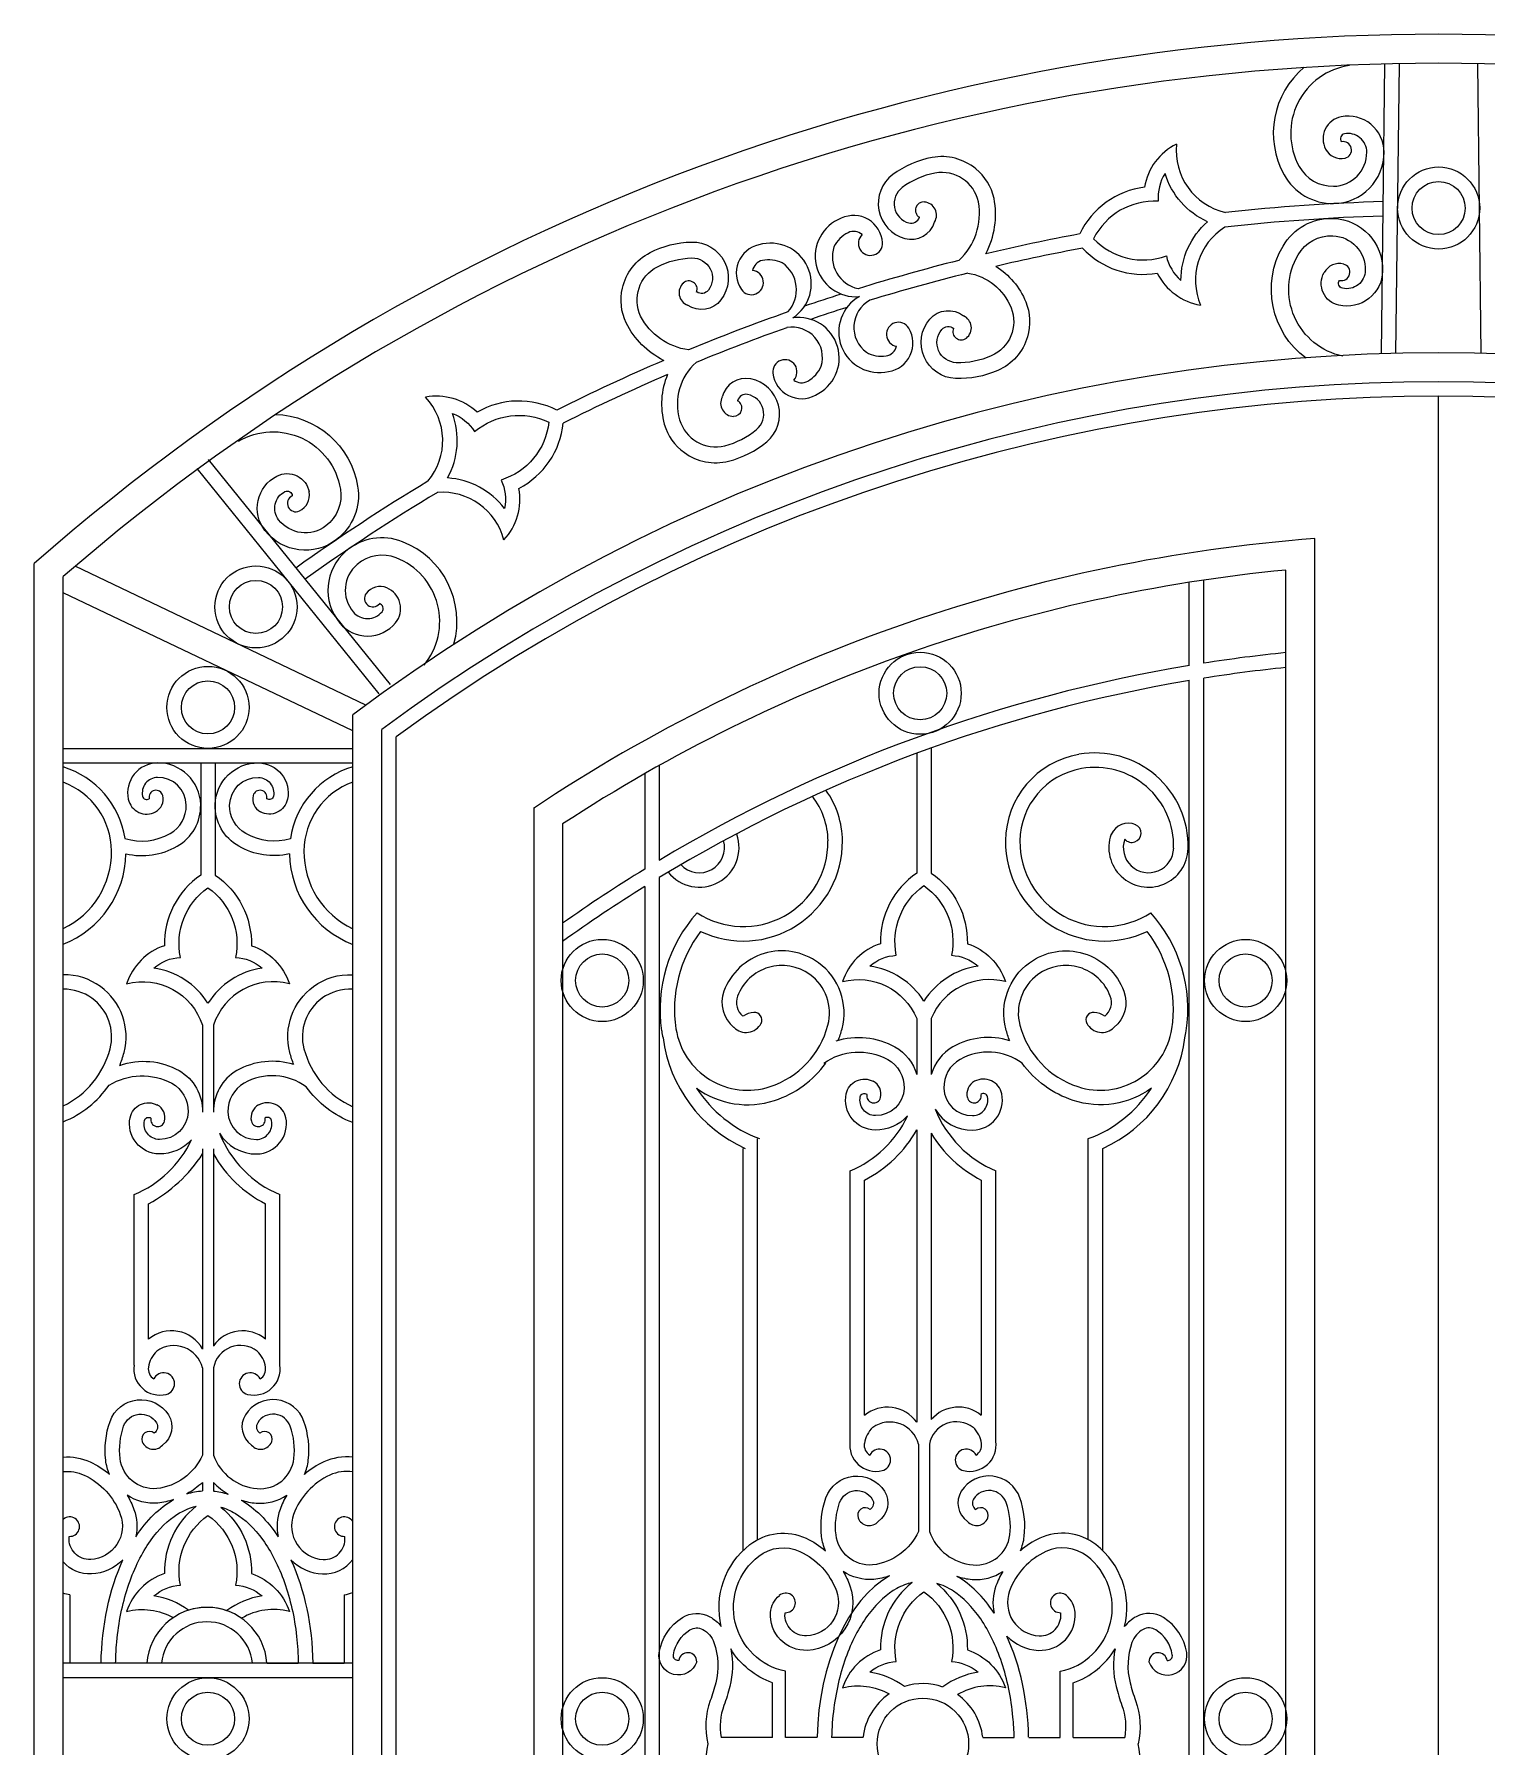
# Model space of a CAD drawing. Header units: millimetres. Extents: x 0 to 2464, y 0 to 2807.
# Drawn here: x 0 to 1274, y 1305 to 2807 of the extents above; entities that cross this region are included whole.
import ezdxf

# ---------------------------------------------------------------- set-up
doc = ezdxf.new("R2010")
doc.units = ezdxf.units.MM
doc.layers.add('ceco.net 114 door frame', color=7, linetype='Continuous')
doc.layers.add('ceco.net 114 door wrought iron', color=9, linetype='Continuous')

msp = doc.modelspace()

# ---------------------------------------------------------------- linework, layer by layer
at = {"layer": 'ceco.net 114 door frame'}
for p, q in [((1231.9, 50.8), (1231.9, 2489.2)), ((1123.3, 254), (1123.3, 2364.5)), ((0, 0), (0, 2342.6)), ((25.4, 279.4), (25.4, 2331.1)), ((290.9, 2218.4), (35.9, 2340.2)), ((1097.9, 279.4), (1097.9, 2336.8)), ((279.4, 2195.8), (25.4, 2317)), ((279.4, 279.4), (279.4, 2209.9)), ((304.8, 50.8), (304.8, 2197.1)), ((317.5, 50.8), (317.5, 2190.7)), ((438.1, 2127.9), (438.1, 254)), ((463.5, 2114.2), (463.5, 279.4))]:
    msp.add_line(p, q, dxfattribs=at)
for radius, start, end in [(1867.2, 48.7176, 131.2824), (1841.8, 49.0744, 130.9256), (1587.8, 53.1373, 126.8627), (1562.4, 53.6017, 126.3983), (1549.7, 53.8385, 126.1615), (1429.1, 94.3568, 123.7435), (1403.7, 95.4765, 123.191)]:
    msp.add_arc((1231.9, 939.5), radius, start, end, dxfattribs=at)
at = {"layer": 'ceco.net 114 door wrought iron'}
for p, q in [((1181.8, 2526.6), (1184.8, 2780.6)), ((1194.5, 2526.6), (1197.5, 2780.6)), ((1269.3, 2526.6), (1266.3, 2780.6)), ((152.5, 2433.9), (312.2, 2236.4)), ((142.6, 2425.9), (302.3, 2228.4)), ((1025.9, 2255.2), (1025.9, 2328)), ((1013.2, 2253.1), (1013.2, 2326.1)), ((1013.2, 364.1), (1013.2, 2240)), ((1025.9, 364.1), (1025.9, 2242.1)), ((25.4, 2180.4), (279.4, 2180.4)), ((25.4, 2167.7), (279.4, 2167.7)), ((548.2, 2165.4), (548.2, 2082.3)), ((535.5, 2158.3), (535.5, 2074.6)), ((535.5, 2059.4), (535.5, 364.1)), ((548.2, 2067.2), (548.2, 364.1)), ((147.6, 1937.6), (147.6, 1861.4)), ((157.2, 1937.6), (157.2, 1861.4)), ((774.1, 1943.6), (774.1, 1894.5)), ((786.8, 1943.6), (786.8, 1894.5)), ((634.5, 1486.6), (634.5, 1838.2)), ((774.1, 1846), (774.1, 1589.5)), ((786.8, 1842.9), (786.8, 1591.8)), ((924.6, 1486.6), (924.6, 1838.2)), ((147.6, 1829.2), (147.6, 1653.5)), ((157.2, 1829.2), (157.2, 1656.2)), ((621.8, 1477), (621.8, 1829.7)), ((937.3, 1477), (937.3, 1829.7)), ((715.6, 1572.7), (715.6, 1810)), ((843.5, 1572.7), (843.5, 1810)), ((87.6, 1639.7), (87.6, 1789.2)), ((215.5, 1639.7), (215.5, 1789.2)), ((728.3, 1595.6), (728.3, 1801.9)), ((830.8, 1595.6), (830.8, 1801.9)), ((100.3, 1662.5), (100.3, 1781.1)), ((202.8, 1662.5), (202.8, 1781.1)), ((147.6, 1637.2), (147.6, 1560.7)), ((157.2, 1637.2), (157.2, 1560.7)), ((775.7, 1570.3), (775.7, 1493.7)), ((785.2, 1570.3), (785.2, 1493.7)), ((147.6, 1536.8), (147.6, 1529.4)), ((157.2, 1536.8), (157.2, 1529.3)), ((31.1, 1438.1), (31.1, 1378.2)), ((271.9, 1438.1), (271.9, 1378.2)), ((279.4, 1378.2), (25.4, 1378.2)), ((58.7, 1378.2), (31.1, 1378.2)), ((98.8, 1378.2), (71.4, 1378.2)), ((204.2, 1378.2), (231.6, 1378.2)), ((244.3, 1378.2), (271.9, 1378.2)), ((659.1, 1313.2), (659.1, 1371.1)), ((899.9, 1313.2), (899.9, 1371.1)), ((279.4, 1365.5), (25.4, 1365.5)), ((647.6, 1313.2), (647.6, 1361.1)), ((911.4, 1313.2), (911.4, 1361.1)), ((647.6, 1313.2), (602.5, 1313.2)), ((686.7, 1313.2), (659.1, 1313.2)), ((727, 1313.2), (699.4, 1313.2)), ((832.1, 1313.2), (859.6, 1313.2)), ((872.3, 1313.2), (899.9, 1313.2)), ((911.4, 1313.2), (956.5, 1313.2))]:
    msp.add_line(p, q, dxfattribs=at)
for points in [[(1153.8, 2779.3, 0.525666), (1109.6, 2690.8, 0.276638), (1139.6, 2673.4, 0.411841), (1168.9, 2703.3, 0.470069), (1149.3, 2719.4, 0.546885), (1146.6, 2712.4)], [(1113.9, 2777.7, 0.35957), (1096.3, 2683.5, 0.276638), (1139.8, 2658.2, 0.411841), (1184.1, 2703.4, 0.470069), (1146.4, 2734.3, 0.501739), (1132.7, 2705.9)], [(825.8, 2688.8, 0.221192), (787.6, 2698.6, 0.113932), (753.1, 2683.6, 0.627897), (763.7, 2627.7, 0.401846), (789.8, 2642)], [(834.8, 2614.2, 0.168488), (841.9, 2662.7, 0.168076), (825.8, 2688.8)], [(811.1, 2608.4, 0.255259), (828.3, 2659.6, 0.404298), (790.1, 2684.9, 0.113932), (761.4, 2672.3, 0.627897), (767.3, 2641.2, 0.401846), (776.4, 2646.2)], [(1115.6, 2522.6, -0.382297), (1095.4, 2621, -0.276638), (1139.5, 2645.2, -0.411841), (1182.8, 2599, -0.470069), (1144.4, 2569, -0.501739), (1131.4, 2597.7)], [(1147.8, 2524.3, -0.510203), (1108.6, 2613.3, -0.276638), (1139, 2630, -0.411841), (1167.6, 2599.5, -0.470069), (1147.6, 2583.9, -0.546885), (1145, 2590.9)], [(515.9, 2584, -0.221192), (540.2, 2615.2, -0.113932), (576.6, 2624.5, -0.627897), (602.4, 2573.8, -0.401846), (573.1, 2569.2)], [(573.9, 2529.9, -0.241216), (531.9, 2559.5, -0.404298), (546.6, 2602.8, -0.113932), (576.9, 2610.5, -0.627897), (591.3, 2582.3, -0.401846), (581.1, 2580.7)], [(843.4, 2603.2, -0.157348), (869.8, 2572.1, -0.168076), (871.3, 2541.4)], [(552.1, 2520.7, -0.159494), (519.2, 2553.5, -0.168076), (515.9, 2584)], [(818.8, 2597.3, -0.264425), (856.8, 2566.9, -0.404298), (839.5, 2524.6, -0.113932), (808.8, 2518.7, -0.627897), (796.1, 2547.8, -0.401846), (806.5, 2548.8)], [(871.3, 2541.4, -0.221192), (845.1, 2511.8, -0.113932), (808.2, 2504.8, -0.627897), (785.6, 2556.9, -0.401846), (815.1, 2559.7)], [(555.5, 2508.4, 0.168818), (552.7, 2464.8, 0.168076), (570.3, 2439.8)], [(580.5, 2518.9, 0.287092), (566.1, 2468.7, 0.404298), (605.7, 2445.9, 0.113932), (633.6, 2460.1, 0.627897), (625.8, 2490.8, 0.401846), (617, 2485.3)], [(570.3, 2439.8, 0.221192), (609.1, 2432.3, 0.113932), (642.6, 2449.4, 0.627897), (628.5, 2504.5, 0.401846), (603.5, 2488.6)], [(211.4, 2473.3, -0.35957), (283.7, 2410.3, -0.276638), (265.2, 2363.5, -0.411841), (202.4, 2371.5, -0.470069), (212.8, 2419.2, -0.501739), (241.2, 2405.3)], [(179.1, 2449.9, -0.525666), (268.6, 2407.8, -0.276638), (255.9, 2375.6, -0.411841), (214.4, 2380.9, -0.470069), (219.8, 2405.6, -0.546885), (226.3, 2401.9)], [(368.2, 2272, 0.382297), (323.1, 2361.7, 0.276638), (273.4, 2353.4, 0.411841), (268.1, 2290.3, 0.470069), (316.9, 2290.6, 0.501739), (309.3, 2321.2)], [(341.9, 2253.4, 0.510203), (317.5, 2347.6, 0.276638), (283.3, 2341.8, 0.411841), (279.8, 2300.1, 0.470069), (305.1, 2300.3, 0.546885), (302.8, 2307.4)], [(786.8, 2180.9), (786.8, 2071.1, -0.255077), (818.5, 2009.2, -0.238095), (851.9, 1975.9, 0.373142), (786.8, 1943.6, 0.373142)], [(80.5, 2088, 0.187275), (125.4, 2094.6, 0.276638), (146, 2131.1, 0.411841), (107.9, 2167.7, 0.470069), (82.5, 2135.9, 0.501739), (106.4, 2124.8)], [(146, 2167.7), (146, 2069.3, 0.255077), (114.3, 2007.4, 0.238095), (81, 1974.1, -0.396765), (147.6, 1937.6)], [(158.7, 2167.7), (158.7, 2069.3, -0.255077), (190.5, 2007.4, -0.238095), (223.8, 1974.1, 0.396765), (157.2, 1937.6)], [(223.8, 2087.9, -0.185319), (179.4, 2094.6, -0.276638), (158.7, 2131.1, -0.411841), (196.8, 2167.7, -0.470069), (222.2, 2135.9, -0.501739), (198.4, 2124.8)], [(774.1, 2176.2), (774.1, 2071.1, 0.255077), (742.3, 2009.2, 0.238095), (709, 1975.9, -0.373142), (774.1, 1943.6, -0.373142)], [(79.6, 2101.4, 0.207111), (119.1, 2105.7, 0.276638), (133.4, 2130.8, 0.411841), (108.2, 2155, 0.470069), (95, 2138.5, 0.546885), (100.8, 2136.3)], [(224.7, 2101.2, -0.204459), (185.7, 2105.7, -0.276638), (171.4, 2130.8, -0.411841), (196.6, 2155, -0.470069), (209.8, 2138.5, -0.546885), (204, 2136.3)], [(705.1, 1924, 0.030947), (708.6, 1934.5, 0.308466), (687.9, 1992.5, 0.495958), (605, 1967.6, 0.322961), (613.7, 1935.8)], [(855.7, 1924, -0.030947), (852.3, 1934.5, -0.308466), (872.9, 1992.5, -0.495958), (955.8, 1967.6, -0.322961), (947.1, 1935.8)], [(75, 1902.4, 0.033006), (78.8, 1913.7, 0.308466), (58.1, 1971.6, 0.161988), (25.4, 1982, 0.161988)], [(227.7, 1903.1, -0.030947), (224.2, 1913.7, -0.308466), (244.9, 1971.6, -0.170366), (279.4, 1982, -0.170366)], [(703.3, 1924, -0.20534), (755, 1918.7, -0.195746), (774.1, 1894.5, -0.195746)], [(855.7, 1924, 0.20873), (805.8, 1918.7, 0.195746), (786.8, 1894.5, 0.195746)], [(692.6, 1904.4, -0.285264), (748.7, 1907.7, -0.276638), (763, 1882.5, -0.411841), (737.8, 1858.4, -0.470069), (724.6, 1874.9, -0.546885), (730.4, 1877.1)], [(866.5, 1904.4, 0.296123), (812.1, 1907.7, 0.276638), (797.9, 1882.5, 0.411841), (823.1, 1858.4, 0.470069), (836.2, 1874.9, 0.546885), (830.4, 1877.1)], [(65.7, 1885.2, -0.263345), (120.7, 1886.8, -0.276638), (134.9, 1861.7, -0.411841), (109.8, 1837.5, -0.470069), (96.6, 1854, -0.546885), (102.4, 1856.2)], [(75, 1902.4, -0.217731), (127, 1897.9, -0.276638), (147.6, 1861.4)], [(227.7, 1903.1, 0.20873), (177.8, 1897.9, 0.276638), (157.2, 1861.4)], [(238.5, 1883.6, 0.296123), (184.1, 1886.8, 0.276638), (169.9, 1861.7, 0.411841), (195, 1837.5, 0.470069), (208.2, 1854, 0.546885), (202.4, 1856.2, 0.501739)], [(581, 1882.5, 0.240354), (649.4, 1871.7, 0.15816), (694.3, 1904.4, 0.15816)], [(979.9, 1882.5, -0.240354), (911.4, 1871.7, -0.15816), (866.5, 1904.4, -0.15816)], [(25.4, 1853, 0.146354), (65.7, 1885.2)], [(279.4, 1852.3, -0.146135), (238.5, 1883.6)], [(766, 1858.1, -0.217134), (737.6, 1845.7, -0.470069), (712.2, 1877.4, -0.501739), (736, 1888.5)], [(790.4, 1864, 0.269006), (823.3, 1845.7, 0.470069), (848.7, 1877.4, 0.501739), (824.9, 1888.5)], [(138, 1837.2, -0.217134), (109.5, 1824.8, -0.470069), (84.1, 1856.6, -0.501739), (107.9, 1867.7)], [(162.4, 1843.1, 0.269006), (195.3, 1824.8, 0.470069), (220.7, 1856.6, 0.501739), (196.8, 1867.7)], [(66.1, 1543.8, -0.076258), (62.7, 1556.2, -0.113932), (66.5, 1590.2, -0.627897), (117.8, 1595.9, -0.401846), (112.4, 1569.5)], [(237, 1543.8, 0.076258), (240.4, 1556.2, 0.113932), (236.6, 1590.2, 0.627897), (185.2, 1595.9, 0.401846), (190.7, 1569.5)], [(147.6, 1560.7, -0.264323), (107.4, 1531.3, -0.404298), (75.3, 1557.7, -0.113932), (78.4, 1586, -0.627897), (107.1, 1589.1, -0.401846), (105.2, 1579.9)], [(157.2, 1560.7, 0.293585), (195.6, 1531.3, 0.404298), (227.8, 1557.7, 0.113932), (224.6, 1586, 0.627897), (196, 1589.1, 0.401846), (197.9, 1579.9)], [(25.4, 1559, -0.127702), (49, 1554.7, -0.068525), (66.1, 1543.8)], [(279.4, 1558.8, 0.137177), (254, 1554.7, 0.068525), (237, 1543.8)], [(25.4, 1546.2, -0.134586), (43.7, 1543.2, -0.198402), (75.5, 1508.7, -0.505576), (49.5, 1469.2, -0.452982), (30.6, 1488.6, -0.023023), (30.7, 1489.4)], [(147.6, 1536.8, -0.063138), (133.9, 1526.7, -0.063138)], [(157.2, 1536.8, 0.072357), (170.1, 1526.4, 0.072357)], [(279.4, 1546, 0.147572), (259.3, 1543.2, 0.198402), (227.5, 1508.7, 0.505576), (253.5, 1469.2, 0.452982), (272.5, 1488.6, 0.023023), (272.3, 1489.4)], [(694.1, 1476.8, -0.076258), (690.7, 1489.3, -0.113932), (694.5, 1523.2, -0.627897), (745.8, 1529, -0.401846), (740.4, 1502.5)], [(865, 1476.8, 0.076258), (868.4, 1489.3, 0.113932), (864.6, 1523.2, 0.627897), (813.2, 1529, 0.401846), (818.7, 1502.5)], [(122.3, 1521.7, -0.052345), (108.4, 1518.6, -0.168076), (81.4, 1525.6, -0.168076)], [(81.4, 1525.6, -0.046934), (87.5, 1513.1, -0.145309), (89, 1489.2)], [(181.4, 1521.3, 0.058874), (194.6, 1518.6, 0.168076), (221.6, 1525.6)], [(221.6, 1525.6, 0.046934), (215.6, 1513.1, 0.145309), (214, 1489.2)], [(775.7, 1493.7, -0.259441), (735.4, 1464.4, -0.404298), (703.3, 1490.7, -0.113932), (706.5, 1519, -0.627897), (735.1, 1522.2, -0.401846), (733.2, 1513)], [(785.2, 1493.7, 0.293585), (823.6, 1464.4, 0.404298), (855.8, 1490.7, 0.113932), (852.6, 1519, 0.627897), (824, 1522.2, 0.401846), (825.9, 1513)], [(25.4, 1504.4, -0.002198), (25.5, 1504.6)], [(142, 1515.8, 0.23685), (114.3, 1456.8, 0.238095), (81, 1423.5, -0.193409), (122, 1418.2)], [(135.3, 1424.7, 0.122464), (104.9, 1437.2, -0.162801), (128.2, 1446.7, -0.298178), (152.4, 1507.7, -0.298178), (176.6, 1446.7, -0.162801), (199.9, 1437.2, 0.125021), (168.9, 1424.3, 0.125021)], [(163.6, 1515.1, -0.233084), (190.5, 1456.8, -0.238095), (223.8, 1423.5, 0.198626), (181.9, 1417.7)], [(279.4, 1502.7, 0.030417), (277.5, 1504.6)], [(602.7, 1410.4, -0.296557), (627.7, 1482.2, -0.280029), (677, 1487.8, -0.068525), (694.1, 1476.8)], [(956.4, 1410.4, 0.296557), (931.3, 1482.2, 0.280029), (882, 1487.8, 0.068525), (865, 1476.8)], [(659.1, 1371.1, -0.642174), (635.5, 1472.1, -0.280029), (671.7, 1476.2, -0.198402), (703.6, 1441.7, -0.505576), (677.5, 1402.2, -0.452982), (658.6, 1421.7, -0.023023), (658.7, 1422.5, -0.023023)], [(899.9, 1371.1, 0.642174), (923.5, 1472.1, 0.280029), (887.4, 1476.2, 0.198402), (855.5, 1441.7, 0.505576), (881.5, 1402.2, 0.452982), (900.5, 1421.7, 0.023023), (900.4, 1422.5, 0.023023)], [(77.8, 1468.8, -0.186058), (50.2, 1456.5, -0.230428), (25.4, 1467, -0.230428)], [(225.2, 1468.8, 0.186058), (252.8, 1456.5, 0.254955), (279.4, 1469.2, 0.254955)], [(709.5, 1458.7, -0.046934), (715.5, 1446.1, -0.505576), (678.2, 1389.5, -0.452982), (645.9, 1422.7, -0.199321), (653.6, 1437.6)], [(750.3, 1454.7, -0.052345), (736.4, 1451.7, -0.168076), (709.5, 1458.7, -0.168076)], [(809.4, 1454.4, 0.058874), (822.6, 1451.7, 0.168076), (849.6, 1458.7, 0.168076)], [(849.6, 1458.7, 0.046934), (843.6, 1446.1, 0.145309), (842, 1422.2)], [(770, 1448.9, 0.236914), (742.3, 1389.9, 0.238095), (709, 1356.6, -0.193409), (750, 1351.3)], [(791.6, 1448.2, -0.233062), (818.5, 1389.9, -0.238095), (851.9, 1356.6, 0.198626), (809.9, 1350.7)], [(31.1, 1438.1, -0.025779), (25.4, 1439.5, -0.025779)], [(271.9, 1438.1, 0.033964), (279.4, 1440.1, 0.033964)], [(763.3, 1357.8, 0.122464), (732.9, 1370.3, -0.162801), (756.2, 1379.7, -0.298178), (780.4, 1440.8, -0.298178), (804.6, 1379.7, -0.162801), (827.9, 1370.3, 0.125021), (797, 1357.4, 0.125021)], [(853.2, 1401.9, 0.186058), (880.8, 1389.5, 0.452982), (913.1, 1422.7, 0.199321), (905.5, 1437.6)], [(581.2, 1379.4, -0.919927), (548.2, 1387.7, -0.214906), (568.5, 1418.2, -0.271554), (592.5, 1419, -0.0995), (602.7, 1410.4, -0.0995)], [(977.8, 1379.4, 0.919927), (1010.9, 1387.7, 0.214906), (990.6, 1418.2, 0.271554), (966.6, 1419, 0.0995), (956.4, 1410.4, 0.0995)], [(565.3, 1380.5, -0.483733), (560.7, 1385.6, -0.214906), (575.2, 1407.5, -0.271554), (586.4, 1407.8, -0.184149), (596.2, 1396.4, -0.14955), (597.8, 1361, -0.024291), (593, 1345.5, 0.14555), (590.8, 1307.5, 0.14555), (593, 1269.4, -0.024291), (597.8, 1254, -0.14955), (596.2, 1218.6, -0.184149), (586.4, 1207.1, -0.271554), (575.2, 1207.5, -0.214906), (560.7, 1229.4, -0.483733), (565.3, 1234.5, 0.483733)], [(993.7, 1380.5, 0.483733), (998.3, 1385.6, 0.214906), (983.8, 1407.5, 0.271554), (972.7, 1407.8, 0.184149), (962.9, 1396.4, 0.14955), (961.3, 1361, 0.024291), (966, 1345.5, -0.14555), (968.3, 1307.5, -0.12335)], [(610.9, 1390.7, -0.113593), (610.1, 1357.8, -0.024291), (605, 1341.2, 0.131924), (602.5, 1313.2)], [(647.6, 1361.1, -0.174073), (610.9, 1390.7, -0.174073)], [(911.4, 1361.1, 0.174073), (948.1, 1390.7, 0.174073)], [(948.1, 1390.7, 0.113593), (949, 1357.8, 0.024291), (954.1, 1341.2, -0.131924), (956.5, 1313.2)], [(993.7, 1234.5, -0.483733), (998.3, 1229.4, -0.214906), (983.8, 1207.5, -0.271554), (972.7, 1207.1, -0.184149), (962.9, 1218.6, -0.14955), (961.3, 1254, -0.024291), (966, 1269.4, 0.14555), (968.3, 1307.5, 0.130697)]]:
    msp.add_lwpolyline(points, format="xyb", dxfattribs=at)
for points in [[(929.2, 2627.4, 0.298178), (993.1, 2612.4, 0.162801), (1005.9, 2590.8, -0.217567), (1029.3, 2642.3, -0.217567), (991.9, 2684.7, 0.162801), (986, 2660.3, 0.298178), (929.2, 2627.4, 0.298178)], [(451.4, 2466.4, -0.298178), (409.6, 2415.8, -0.162801), (412.5, 2390.8, 0.217567), (362.6, 2417.6, 0.217567), (366.8, 2474.1, -0.162801), (386.3, 2458.2, -0.298178), (451.4, 2466.4, -0.298178)], [(152.4, 1957, 0.217567), (104.9, 1987.8, -0.162801), (128.2, 1997.2, -0.298178), (152.4, 2058.3, -0.298178), (176.6, 1997.2, -0.162801), (199.9, 1987.8, 0.217567)], [(780.4, 1958.8, 0.217567), (732.9, 1989.6, -0.162801), (756.2, 1999, -0.298178), (780.4, 2060.1, -0.298178), (804.6, 1999, -0.162801), (827.9, 1989.6, 0.217567)]]:
    msp.add_lwpolyline(points, format="xyb", close=True, dxfattribs=at)
for centre, radius in [((1231.9, 2654.3), 36), ((1231.9, 2654.3), 23.3), ((194.5, 2304.5), 36), ((194.5, 2304.5), 23.3), ((777.1, 2228.8), 36), ((152.4, 2216.4), 36), ((152.4, 2216.4), 23.3), ((777.1, 2228.8), 23.3), ((498.2, 1976.9), 36), ((1062.6, 1976.9), 36), ((498.2, 1976.9), 23.3), ((1062.6, 1976.9), 23.3), ((152.4, 1329.5), 36), ((152.4, 1329.5), 23.3), ((498.2, 1329.5), 36), ((498.2, 1329.5), 23.3), ((1062.6, 1329.5), 36), ((1062.6, 1329.5), 23.3), ((779.5, 1307.5), 40.1)]:
    msp.add_circle(centre, radius, dxfattribs=at)
for centre, radius, start, end in [((1025.4, 2663.7), 52.3, 116.6928, 170.2628), ((1057.1, 2704.5), 55.4, 173.9009, 257.3149), ((1146.3, 2713), 15.3, 207.602, 283.132), ((1148.1, 2705.2), 7.35, 283.132, 102.168), ((780.3, 2652.4), 7.26, 85.6645, 237.7624), ((780, 2648.1), 11.5, 328.1834, 85.6645), ((982.7, 2600.5), 72.6, 97.0081, 154.593), ((1231.9, 939.5), 1721.1, 91.6145, 96.2383), ((720.7, 2612.1), 35.6, 111.0125, 274.9731), ((718.8, 2622.5), 25.3, 3.2635, 115.49), ((1231.9, 939.5), 1708.4, 91.6315, 96.3059), ((725.4, 2608.6), 26.7, 115.49, 153.8103), ((718.8, 2622.5), 11.3, 48.8386, 115.49), ((733.5, 2623.4), 10.6, 133.3718, 3.2635), ((1231.9, 939.5), 1721.1, 100.5382, 103.3381), ((1074, 2590.8), 55.4, 122.4506, 203.0547), ((641.1, 2597.3), 25.3, 102.2973, 214.5238), ((646, 2587.9), 35.6, 302.8142, 106.7748), ((728.7, 2611.6), 28.6, 162.0778, 258.0049), ((1231.9, 939.5), 1708.4, 100.5371, 103.1431), ((972.6, 2668.7), 72.6, 223.0473, 279.9475), ((629, 2588.9), 10.6, 214.5238, 84.4155), ((641.1, 2597.3), 11.3, 102.2973, 168.9487), ((644.4, 2582.2), 26.7, 63.977, 102.2973), ((640, 2582.6), 28.6, 317.546, 55.7095), ((1231.9, 939.5), 1721.1, 104.1529, 107.2074), ((1144.8, 2590.3), 15.3, 75.5269, 151.057), ((1146.7, 2598), 7.35, 256.491, 75.5269), ((577.1, 2580), 11.5, 132.1228, 249.6039), ((574.2, 2583.1), 7.26, 340.0249, 132.1228), ((1231.9, 939.5), 1708.4, 103.993, 106.9821), ((1031.8, 2620.7), 52.3, 206.6928, 260.2628), ((1231.9, 939.5), 1721.1, 107.7264, 108.8541), ((741.3, 2545.6), 35.6, 119.3955, 283.1324), ((745.9, 2549.7), 27, 118.69, 233.9086), ((1231.9, 939.5), 1721.1, 109.3687, 112.4777), ((670.5, 2522.7), 35.6, 294.6549, 98.3918), ((1231.9, 939.5), 1708.4, 107.6859, 108.8076), ((758.1, 2543.5), 10.6, 30.9979, 260.8896), ((810.5, 2549.2), 11.5, 308.5969, 66.0781), ((1231.9, 939.5), 1708.4, 109.5518, 112.4125), ((664.8, 2523.2), 26.6, 343.3841, 99.9488), ((745.5, 2535.9), 25.3, 278.7715, 30.9979), ((813.1, 2545.9), 7.26, 156.4991, 308.5969), ((743.1, 2551.1), 26.7, 240.4511, 278.7715), ((745.5, 2535.9), 11.3, 278.7715, 345.4228), ((1231.9, 939.5), 1721.1, 113.2634, 116.7057), ((1231.9, 939.5), 1708.4, 113.3217, 116.7066), ((658.5, 2510.7), 10.6, 316.8977, 186.7894), ((673.1, 2512.4), 25.3, 186.7894, 299.0158), ((665.6, 2525.9), 26.7, 299.0158, 337.3362), ((673.1, 2512.4), 11.3, 232.3645, 299.0158), ((352.8, 2437), 52.3, 46.9787, 100.5486), ((302.9, 2450.4), 55.4, 319.9244, 43.3406), ((425.1, 2412.5), 72.6, 62.653, 120.2334), ((613.6, 2483.1), 11.5, 151.7092, 269.1904), ((613.5, 2478.9), 7.26, 269.1904, 61.2882), ((391.8, 2473), 72.6, 297.2939, 354.1985), ((1231.9, 939.5), 1721.1, 121.0056, 125.6193), ((226.1, 2402.5), 15.3, 295.167, 10.697), ((1231.9, 939.5), 1708.4, 120.9379, 125.5943), ((358.2, 2349.6), 55.4, 14.1867, 94.7895), ((373.7, 2398.9), 52.3, 316.9787, 10.5486), ((229.5, 2395.3), 7.35, 116.131, 295.167), ((297, 2311.9), 7.35, 142.772, 321.808), ((303.4, 2307.1), 15.3, 67.242, 142.772), ((1231.9, 939.5), 1331.7, 99.4508, 120.8923), ((1231.9, 939.5), 1331.7, 95.7735, 98.8973), ((1231.9, 939.5), 1318.7, 99.5445, 121.2295), ((1231.9, 939.5), 1318.7, 95.8304, 98.9854), ((2.6, 2089.7), 77.9, 8.6374, 72.9743), ((301.7, 2089.7), 77.9, 106.6685, 171.4728), ((929.8, 2098.5), 77.9, 99.9213, 179.3496), ((929.8, 2098.5), 65.2, 99.9213, 179.3496), ((930.4, 2094.7), 81.8, 358.507, 99.9213), ((930.4, 2094.7), 69.1, 358.507, 99.9213), ((2.6, 2089.7), 65.2, 0.6504, 69.5237), ((301.7, 2089.7), 65.2, 110.041, 179.3496), ((106.8, 2137.6), 6.13, 13.8025, 192.8385), ((100.3, 2136), 12.8, 298.2725, 13.8025), ((204.5, 2136), 12.8, 166.1975, 241.7275), ((198, 2137.6), 6.13, 347.1615, 166.1975), ((631.1, 2098.5), 65.2, 0.6504, 37.7663), ((631.1, 2098.5), 77.9, 0.6504, 35.5454), ((583.4, 2093.5), 34.8, 218.2323, 19.49), ((601, 2098.1), 16.7, 24.6225, 26.5867), ((977.4, 2093.5), 34.8, 160.51, 358.507), ((959.8, 2098.1), 16.7, 67.5983, 155.3775), ((962.8, 2106.1), 8.13, 220.498, 65.7622), ((-6.4, 2089.6), 74.2, 295.3926, 0.6504), ((-6.4, 2089.6), 86.9, 291.4799, 358.9657), ((310.8, 2089.6), 86.9, 181.1026, 248.8489), ((310.8, 2089.6), 74.2, 179.3496, 245.0039), ((583.4, 2093.5), 22.1, 222.7092, 15.9626), ((622, 2098.4), 74.2, 236.8799, 0.6504), ((622, 2098.4), 86.9, 244.424, 0.6504), ((938.8, 2098.4), 86.9, 179.3496, 295.576), ((938.8, 2098.4), 74.2, 179.3496, 303.1201), ((977.4, 2093.5), 22.1, 160.51, 358.507), ((1231.9, 939.5), 1331.7, 121.5312, 125.2419), ((1231.9, 939.5), 1318.7, 121.8771, 125.6404), ((674.9, 1951.7), 126, 137.8741, 188.681), ((885.9, 1951.7), 126, 351.319, 42.1259), ((674.9, 1951.7), 113.3, 142.9437, 188.681), ((885.9, 1951.7), 113.3, 351.319, 37.0563), ((655.9, 1948.5), 41.6, 53.9403, 159.4582), ((904.9, 1948.5), 41.6, 20.5418, 126.0597), ((26.1, 1927.7), 41.6, 53.9403, 90.9728), ((276.9, 1927.7), 41.6, 86.588, 126.0597), ((655.7, 1948.3), 41.9, 345.3674, 53.9403), ((905.1, 1948.3), 41.9, 126.0597, 194.6326), ((26, 1927.5), 41.9, 345.3674, 53.9403), ((277.1, 1927.5), 41.9, 126.0597, 194.6326), ((631.4, 1957.7), 15.5, 159.4582, 231.052), ((929.4, 1957.7), 15.5, 308.948, 20.5418), ((624.4, 1946.1), 14.8, 223.7842, 333.0341), ((632.8, 1928.3), 20.6, 94.346, 122.5239), ((631.7, 1942.3), 6.57, 333.0341, 94.346), ((621.4, 1957.3), 77.3, 288.104, 345.3674), ((939.4, 1957.3), 77.3, 194.6326, 251.896), ((929.1, 1942.3), 6.57, 85.654, 206.9659), ((936.5, 1946.1), 14.8, 206.9659, 316.2158), ((928.1, 1928.3), 20.6, 57.4761, 85.654), ((625.7, 1944.2), 76.2, 188.681, 193.4043), ((674.7, 1942.9), 124.2, 187.5707, 245.6975), ((625.7, 1944.2), 63.5, 188.681, 288.104), ((935.1, 1944.2), 63.5, 251.896, 351.319), ((886.2, 1942.9), 124.2, 294.3025, 352.4293), ((935.1, 1944.2), 76.2, 346.5957, 351.319), ((-8.3, 1936.5), 77.3, 295.8663, 345.3674), ((311.4, 1936.5), 77.3, 194.6326, 245.5832), ((674.7, 1942.9), 111.5, 212.8045, 249.8476), ((729.9, 1877.3), 12.8, 346.1975, 61.7275), ((830.9, 1877.3), 12.8, 118.2725, 193.8025), ((886.2, 1942.9), 111.5, 290.1524, 327.1955), ((101.9, 1856.5), 12.8, 346.1975, 61.7275), ((202.9, 1856.5), 12.8, 118.2725, 193.8025), ((736.4, 1875.7), 6.13, 167.1615, 346.1975), ((881.1, 1900), 97.6, 201.6812, 247.3114), ((824.5, 1875.7), 6.13, 193.8025, 12.8385), ((108.3, 1854.9), 6.13, 167.1615, 346.1975), ((196.5, 1854.9), 6.13, 193.8025, 12.8385), ((678, 1900), 97.6, 292.6886, 334.5382), ((49.9, 1879.2), 97.6, 292.6886, 334.5382), ((253.1, 1879.2), 97.6, 201.6812, 247.3114), ((678, 1900), 110.3, 297.1596, 330.6438), ((881.1, 1900), 110.3, 211.1821, 242.8404), ((36.7, 1897.5), 132.7, 298.6552, 326.7744), ((253.1, 1879.2), 110.3, 209.5504, 242.8404), ((120.4, 1638.3), 31.4, 29.8397, 129.7128), ((182.7, 1638.3), 31.4, 50.2872, 144.2022), ((124.2, 1634.3), 24.3, 133.3204, 171.6408), ((122.5, 1630.7), 26, 14.5655, 125.0529), ((180.9, 1632.8), 24.1, 52.6407, 169.4454), ((178.9, 1634.3), 24.3, 8.3592, 46.6796), ((110.3, 1636.3), 23, 171.6408, 283.8672), ((110.3, 1636.3), 10.3, 171.6408, 238.2921), ((192.7, 1636.3), 23, 256.1328, 8.3592), ((192.7, 1636.3), 10.3, 301.7079, 8.3592), ((113.5, 1623.3), 9.6, 283.8672, 153.7589), ((189.5, 1623.3), 9.6, 26.2411, 256.1328), ((748.4, 1571.4), 31.4, 35.2214, 129.7128), ((810.7, 1571.4), 31.4, 50.2872, 139.5167), ((100.9, 1574.9), 6.6, 49.3683, 201.4662), ((202.2, 1574.9), 6.6, 338.5338, 130.6317), ((752.2, 1567.4), 24.3, 133.3204, 171.6408), ((750.5, 1563.7), 26, 14.5655, 125.0529), ((808.9, 1565.8), 24.1, 52.6407, 169.4454), ((806.9, 1567.4), 24.3, 8.3592, 46.6796), ((104.5, 1576.3), 10.5, 201.4662, 318.9473), ((198.6, 1576.3), 10.5, 221.0527, 338.5338), ((738.3, 1569.4), 23, 171.6408, 283.8672), ((738.3, 1569.4), 10.3, 171.6408, 238.2921), ((741.5, 1556.4), 9.6, 283.8672, 153.7589), ((817.5, 1556.4), 9.6, 26.2411, 256.1328), ((820.7, 1569.4), 23, 256.1328, 8.3592), ((820.7, 1569.4), 10.3, 301.7079, 8.3592), ((31.1, 1498), 8.58, 267.1353, 130.4233), ((271.9, 1498), 8.58, 49.5767, 272.8647), ((728.9, 1508), 6.6, 49.3683, 201.4662), ((732.5, 1509.4), 10.5, 201.4662, 318.9473), ((826.6, 1509.4), 10.5, 221.0527, 338.5338), ((830.2, 1508), 6.6, 338.5338, 130.6317), ((151.5, 1374.4), 52.8, 4.1455, 175.8545), ((151.5, 1374.4), 52.8, 70.7441, 107.86), ((659.1, 1431.1), 8.58, 267.1353, 130.4233), ((899.9, 1431.1), 8.58, 49.5767, 272.8647), ((151.5, 1374.4), 40.1, 5.4605, 174.5395), ((573.2, 1379.5), 7.97, 359.1077, 172.5833), ((985.8, 1379.5), 7.97, 7.4167, 180.8923), ((779.5, 1307.5), 52.8, 70.7441, 107.86), ((779.5, 1307.5), 52.8, 123.9964, 173.7749), ((779.5, 1307.5), 52.8, 6.2251, 54.9449)]:
    msp.add_arc(centre, radius, start, end, dxfattribs=at)
at = {"layer": 'ceco.net 114 door wrought iron', "extrusion": (0, 0, -1)}
for start_param, end_param in [(2.403366, 2.821227), (2.95021, 3.099831), (3.202454, 3.342615), (3.469115, 3.879819), (1.595423, 2.22495), (4.058236, 4.687763)]:
    msp.add_ellipse((151.5, 1374.4), major_axis=(0, -155.1), ratio=0.598615, start_param=start_param, end_param=end_param, dxfattribs=at)
at = {"layer": 'ceco.net 114 door wrought iron'}
for start_param, end_param in [(0.320365, 1.533852), (-0.738226, -0.327522), (-1.533852, -0.916643)]:
    msp.add_ellipse((779.5, 1307.5), major_axis=(0, 155.1), ratio=0.598615, start_param=start_param, end_param=end_param, dxfattribs=at)
for points, knots in [([(71.4, 1378.2), (71.5, 1383.5), (71.7, 1388.7), (73.5, 1410.8), (76.6, 1427.2), (85.9, 1457), (92, 1470.4), (106.3, 1492.5), (114.4, 1501.1), (129.1, 1511.5), (135.6, 1514.4), (142, 1515.8)], [4.738284, 4.738284, 4.738284, 4.738284, 4.845066, 4.845066, 5.191142, 5.191142, 5.537219, 5.537219, 5.883295, 5.883295, 6.151012, 6.151012, 6.151012, 6.151012]), ([(163.6, 1515.1), (167.9, 1513.9), (172.2, 1512.1), (184.8, 1504.4), (193.1, 1496.7), (207.9, 1476.1), (214.4, 1463.4), (224.6, 1434.5), (228.3, 1418.5), (231, 1394), (231.5, 1386.1), (231.6, 1378.2)], [6.451085, 6.451085, 6.451085, 6.451085, 6.629261, 6.629261, 6.975338, 6.975338, 7.321414, 7.321414, 7.66749, 7.66749, 7.828085, 7.828085, 7.828085, 7.828085]), ([(770, 1448.9), (765.6, 1447.9), (761, 1446.2), (748.2, 1439.1), (739.9, 1431.7), (724.8, 1411.9), (718, 1399.5), (707.4, 1371.2), (703.5, 1355.3), (700.3, 1330.3), (699.6, 1321.8), (699.4, 1313.2)], [3.273481, 3.273481, 3.273481, 3.273481, 3.460762, 3.460762, 3.806838, 3.806838, 4.152914, 4.152914, 4.49899, 4.49899, 4.673537, 4.673537, 4.673537, 4.673537]), ([(859.6, 1313.2), (859.5, 1319.1), (859.1, 1325.1), (856.9, 1347.7), (853.6, 1364), (843.8, 1393.3), (837.5, 1406.4), (822.9, 1427.7), (814.7, 1435.9), (801.5, 1444.5), (796.5, 1446.8), (791.6, 1448.2)], [7.892832, 7.892832, 7.892832, 7.892832, 8.013566, 8.013566, 8.359642, 8.359642, 8.705718, 8.705718, 9.051795, 9.051795, 9.256804, 9.256804, 9.256804, 9.256804])]:
    msp.add_open_spline(points, degree=3, knots=knots, dxfattribs=at)

doc.saveas('drawing.dxf')
